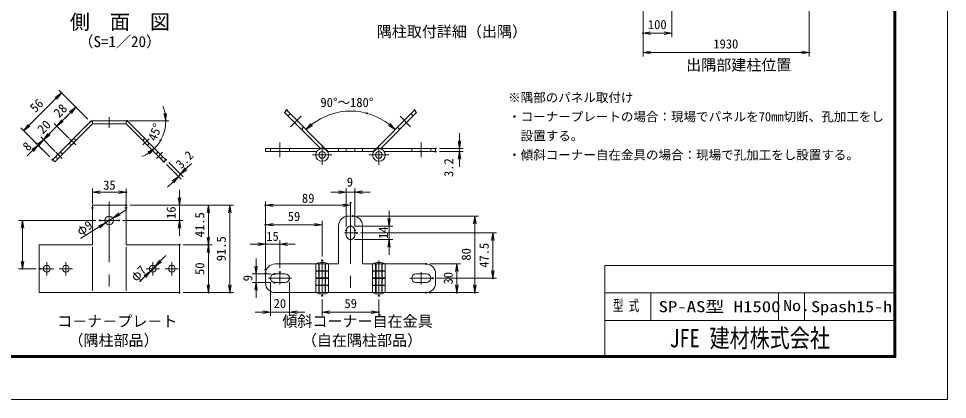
# Model space of a CAD drawing. Units: millimetres, scale not verified, with parts at other scales. Extents: x -4200 to 4200, y -2970 to 2970.
# Drawn here: x -663 to 4200, y -2970 to -978 of the extents above; entities that cross this region are included whole.
import ezdxf
from ezdxf.enums import TextEntityAlignment as Align

# ---------------------------------------------------------------- set-up
doc = ezdxf.new("R2010")
doc.units = ezdxf.units.MM
doc.header["$LTSCALE"] = 10
doc.header["$PDMODE"] = 32
doc.header["$PDSIZE"] = 5
doc.linetypes.add('USER1', pattern=[50.8, 31.75, -6.35, 6.35, -6.35])
doc.linetypes.add('USER2', pattern=[0.375, 0.25, -0.125])
for name, color, linetype, lineweight in [('0-1_D-BMK', 2, 'USER1', 13), ('0-5_D-STR3', 3, 'Continuous', 13), ('0-6_D-STR-DIM', 7, 'Continuous', 13), ('0-7_0', 7, 'Continuous', 18), ('0-9_D-TTL-TXT', 7, 'Continuous', 18), ('0-A_D-STR-TXT', 7, 'Continuous', 13), ('0-B_D-TTL', 7, 'Continuous', 18), ('0-C_WAKU', 7, 'Continuous', 18)]:
    doc.layers.add(name, color=color, linetype=linetype, lineweight=lineweight)
doc.layers.add('0-8_Defpoints', color=253, linetype='Continuous')
doc.styles.add('ＭＳ ゴシック', font='')
doc.styles.get('ＭＳ ゴシック').set_extended_font_data('MS Gothic')

# ---------------------------------------------------------------- blocks, each defined once
blk = doc.blocks.new('_Open')
at = {"layer": '0-7_0'}
blk.add_line((-10, 1.667), (0, 0), dxfattribs=at)
blk.add_lwpolyline([(-10, -1.667), (0, 0), (-10, 0)], dxfattribs=at)

msp = doc.modelspace()

# ---------------------------------------------------------------- linework, layer by layer
at = {"layer": '0-1_D-BMK'}
for p, q in [((-188.12, -1493.09), (-188.12, -1549.09)), ((761.08, -1543.21), (815.94, -1488.35)), ((1389.08, -1543.21), (1334.22, -1488.35)), ((-364.01, -1638.69), (-396.53, -1606.16)), ((-12.23, -1638.69), (20.3, -1606.16)), ((705.08, -1703.51), (705.08, -1625.92)), ((926.58, -1639.68), (926.58, -1742.24)), ((1223.58, -1639.68), (1223.58, -1742.24)), ((1445.08, -1703.51), (1445.08, -1625.92)), ((-434.72, -1709.4), (-467.24, -1676.87)), ((58.48, -1709.4), (91.01, -1676.87)), ((875.3, -1690.96), (977.86, -1690.96)), ((1172.3, -1690.96), (1274.86, -1690.96)), ((-188.12, -1935.34), (-188.12, -2428.51)), ((1075.08, -1942.41), (1075.08, -2434.54)), ((-138.12, -2033.67), (-238.12, -2033.67)), ((1042.58, -2098.67), (1107.58, -2098.67)), ((-515.62, -2251.17), (-515.62, -2321.17)), ((-415.62, -2251.17), (-415.62, -2321.17)), ((39.38, -2251.17), (39.38, -2321.17)), ((139.38, -2251.17), (139.38, -2321.17)), ((926.58, -2242.67), (926.58, -2427.55)), ((1223.58, -2242.67), (1223.58, -2427.55)), ((-480.62, -2286.17), (-550.62, -2286.17)), ((-380.62, -2286.17), (-450.62, -2286.17)), ((4.38, -2286.17), (74.38, -2286.17)), ((104.38, -2286.17), (174.38, -2286.17)), ((705.08, -2303.67), (705.08, -2368.67)), ((1445.08, -2303.67), (1445.08, -2368.67)), ((645.08, -2336.17), (765.08, -2336.17)), ((1505.08, -2336.17), (1385.08, -2336.17))]:
    msp.add_line(p, q, dxfattribs=at)
at = {"layer": '0-5_D-STR3'}
for p, q in [((729.3, -1468.93), (740.61, -1457.61)), ((740.61, -1457.61), (950.27, -1667.27)), ((1409.55, -1457.61), (1199.89, -1667.27)), ((1420.86, -1468.93), (1409.55, -1457.61)), ((729.3, -1468.93), (918.76, -1658.39)), ((746.98, -1486.6), (758.29, -1475.29)), ((1420.86, -1468.93), (1231.41, -1658.39)), ((1403.19, -1486.6), (1391.87, -1475.29)), ((-282.25, -1513.09), (-484.92, -1715.76)), ((-275.62, -1529.09), (-473.61, -1727.08)), ((-282.25, -1513.09), (-93.99, -1513.09)), ((-275.62, -1513.09), (-275.62, -1529.09)), ((-275.62, -1529.09), (-100.62, -1529.09)), ((-100.62, -1513.09), (-100.62, -1529.09)), ((-100.62, -1529.09), (97.37, -1727.08)), ((-93.99, -1513.09), (108.69, -1715.76)), ((817.69, -1557.32), (829, -1546)), ((1332.48, -1557.32), (1321.16, -1546)), ((630.08, -1673.46), (630.08, -1657.46)), ((630.08, -1657.46), (926.58, -1657.46)), ((630.08, -1673.46), (898.02, -1673.46)), ((655.08, -1673.46), (655.08, -1657.46)), ((755.08, -1673.46), (755.08, -1657.46)), ((1223.58, -1657.46), (926.58, -1657.46)), ((1195.02, -1673.46), (955.15, -1673.46)), ((1012.58, -1657.46), (1012.58, -1673.46)), ((1052.58, -1673.46), (1052.58, -1657.46)), ((1097.58, -1673.46), (1097.58, -1657.46)), ((1137.58, -1657.46), (1137.58, -1673.46)), ((1520.08, -1657.46), (1223.58, -1657.46)), ((1520.08, -1673.46), (1252.15, -1673.46)), ((1395.08, -1673.46), (1395.08, -1657.46)), ((1495.08, -1673.46), (1495.08, -1657.46)), ((1520.08, -1673.46), (1520.08, -1657.46)), ((-473.61, -1727.08), (-484.92, -1715.76)), ((97.37, -1727.08), (108.69, -1715.76)), ((-275.62, -1953.67), (-275.62, -2161.17)), ((-100.62, -1953.67), (-275.62, -1953.67)), ((-100.62, -1953.67), (-100.62, -2161.17)), ((1062.58, -2011.17), (1087.58, -2011.17)), ((1012.58, -2061.17), (1012.58, -2261.17)), ((1052.58, -2086.17), (1052.58, -2111.17)), ((1097.58, -2086.17), (1097.58, -2111.17)), ((1137.58, -2061.17), (1137.58, -2261.17)), ((-275.62, -2161.17), (-555.62, -2161.17)), ((-555.62, -2161.17), (-555.62, -2411.17)), ((-275.62, -2171.97), (-275.62, -2401.16)), ((-100.62, -2161.17), (179.38, -2161.17)), ((-100.62, -2171.97), (-100.62, -2401.16)), ((179.38, -2161.17), (179.38, -2411.17)), ((680.08, -2261.17), (1012.58, -2261.17)), ((893.08, -2261.17), (893.08, -2411.17)), ((909.08, -2261.17), (909.08, -2411.17)), ((911.58, -2261.17), (911.58, -2411.17)), ((941.58, -2261.17), (941.58, -2411.17)), ((944.08, -2261.17), (944.08, -2411.17)), ((960.08, -2261.17), (960.08, -2411.17)), ((1137.58, -2261.17), (1470.08, -2261.17)), ((1190.08, -2261.17), (1190.08, -2411.17)), ((1206.08, -2261.17), (1206.08, -2411.17)), ((1208.58, -2261.17), (1208.58, -2411.17)), ((1238.58, -2261.17), (1238.58, -2411.17)), ((1241.08, -2261.17), (1241.08, -2411.17)), ((1257.08, -2261.17), (1257.08, -2411.17)), ((630.08, -2311.17), (630.08, -2361.17)), ((677.58, -2313.67), (732.58, -2313.67)), ((893.08, -2297.67), (960.08, -2297.67)), ((893.08, -2299.67), (960.08, -2299.67)), ((1257.08, -2297.67), (1190.08, -2297.67)), ((1257.08, -2299.67), (1190.08, -2299.67)), ((1472.58, -2313.67), (1417.58, -2313.67)), ((1520.08, -2311.17), (1520.08, -2361.17)), ((677.58, -2358.67), (732.58, -2358.67)), ((893.08, -2334.67), (960.08, -2334.67)), ((893.08, -2337.67), (960.08, -2337.67)), ((893.08, -2372.67), (960.08, -2372.67)), ((893.08, -2374.67), (960.08, -2374.67)), ((1257.08, -2334.67), (1190.08, -2334.67)), ((1257.08, -2337.67), (1190.08, -2337.67)), ((1257.08, -2372.67), (1190.08, -2372.67)), ((1257.08, -2374.67), (1190.08, -2374.67)), ((1472.58, -2358.67), (1417.58, -2358.67)), ((-100.62, -2411.17), (-555.62, -2411.17)), ((-275.62, -2411.17), (179.38, -2411.17)), ((680.08, -2411.17), (1470.08, -2411.17))]:
    msp.add_line(p, q, dxfattribs=at)
at = {"layer": '0-5_D-STR3', "linetype": 'USER2'}
for p, q in [((-362.24, -1615.71), (-373.55, -1604.39)), ((-14, -1615.71), (-2.68, -1604.39)), ((-386.99, -1640.46), (-398.3, -1629.14)), ((10.75, -1640.46), (22.06, -1629.14)), ((-457.7, -1711.17), (-469.01, -1699.85)), ((-432.95, -1686.42), (-444.26, -1675.11)), ((56.71, -1686.42), (68.03, -1675.11)), ((81.46, -1711.17), (92.78, -1699.85))]:
    msp.add_line(p, q, dxfattribs=at)
at = {"layer": '0-5_D-STR3'}
for centre, radius in [((926.58, -1690.96), 33.5), ((926.58, -1690.96), 17.5), ((1223.58, -1690.96), 33.5), ((1223.58, -1690.96), 17.5), ((-188.12, -2033.67), 22.5), ((-515.62, -2286.17), 17.5), ((-415.62, -2286.17), 17.5), ((39.38, -2286.17), 17.5), ((139.38, -2286.17), 17.5)]:
    msp.add_circle(centre, radius, dxfattribs=at)
for centre, radius, start, end in [((1062.58, -2061.17), 50, 90, 180), ((1087.58, -2061.17), 50, 0, 90), ((1075.08, -2086.17), 22.5, 0, 180), ((1075.08, -2111.17), 22.5, 180, 0), ((680.08, -2311.17), 50, 90, 180), ((926.58, -2332.24), 78.57, 64.76136, 115.23864), ((1223.58, -2332.24), 78.57, 64.76136, 115.23864), ((1470.08, -2311.17), 50, 0, 90), ((677.58, -2336.17), 22.5, 90, 270), ((732.58, -2336.17), 22.5, 270, 90), ((1417.58, -2336.17), 22.5, 90, 270), ((1472.58, -2336.17), 22.5, 270, 90), ((680.08, -2361.17), 50, 180, 270), ((1470.08, -2361.17), 50, 270, 0), ((926.58, -2340.11), 78.57, 244.76136, 295.23864), ((1223.58, -2340.11), 78.57, 244.76136, 295.23864)]:
    msp.add_arc(centre, radius, start, end, dxfattribs=at)
at = {"layer": '0-6_D-STR-DIM'}
for p, q in [((2606.42, -880.4), (2606.42, -1175.22)), ((2606.42, -880.4), (2606.42, -1074.36)), ((2757.17, -913.5), (2757.17, -1074.36)), ((3476.3, -880.4), (3476.3, -1175.22)), ((2757.17, -1054.36), (2606.42, -1054.36)), ((2606.42, -1155.22), (3476.3, -1155.22)), ((-301.07, -1503.63), (-452.75, -1351.95)), ((-636.6, -1564.08), (-438.61, -1366.1)), ((-462.26, -1540.44), (-363.26, -1441.44)), ((-301.07, -1503.63), (-377.4, -1427.3)), ((-433.97, -1512.15), (-405.69, -1483.87)), ((-499.06, -1701.62), (-650.74, -1549.94)), ((-462.26, -1540.44), (-532.97, -1611.15)), ((-504.68, -1582.87), (-476.4, -1554.58)), ((-400.07, -1602.63), (-476.4, -1526.3)), ((-400.07, -1602.63), (-476.4, -1526.3)), ((-86.63, -1513.09), (123.55, -1513.09)), ((-470.78, -1673.34), (-547.11, -1597.01)), ((-470.78, -1673.34), (-547.11, -1597.01)), ((1645.53, -1617.46), (1645.53, -1577.46)), ((-561.25, -1639.43), (-589.54, -1667.72)), ((-499.06, -1701.62), (-575.39, -1625.29)), ((-532.97, -1611.15), (-561.25, -1639.43)), ((-589.54, -1667.72), (-617.82, -1696)), ((1540.08, -1657.46), (1665.53, -1657.46)), ((1540.08, -1673.46), (1665.53, -1673.46)), ((1645.53, -1657.46), (1645.53, -1673.46)), ((111.51, -1741.22), (187.92, -1817.63)), ((122.83, -1729.91), (199.24, -1806.32)), ((213.38, -1763.89), (241.66, -1735.61)), ((1645.53, -1713.46), (1645.53, -1753.46)), ((173.78, -1803.49), (185.1, -1792.17)), ((145.5, -1831.77), (117.21, -1860.06)), ((-275.62, -1948.02), (-275.62, -1865.99)), ((-275.62, -1885.99), (-100.62, -1885.99)), ((-100.62, -1948.02), (-100.62, -1865.99)), ((179.38, -1913.67), (179.38, -1873.67)), ((1012.58, -1885.31), (972.58, -1885.31)), ((1052.58, -2066.17), (1052.58, -1865.31)), ((1052.58, -1885.31), (1097.58, -1885.31)), ((1097.58, -2066.17), (1097.58, -1865.31)), ((1137.58, -1885.31), (1177.58, -1885.31)), ((630.08, -2291.17), (630.08, -1934.59)), ((-135.26, -2000.33), (-101.43, -1978.99)), ((-80.62, -1953.67), (350.66, -1953.67)), ((-80.62, -1953.67), (199.38, -1953.67)), ((-80.62, -1953.67), (462.94, -1953.67)), ((179.38, -1953.67), (179.38, -2033.67)), ((330.66, -1953.67), (330.66, -2161.17)), ((442.94, -1953.67), (442.94, -2411.17)), ((1075.08, -1954.59), (630.08, -1954.59)), ((1075.08, -1962.41), (1075.08, -1974.59)), ((1276.48, -2023.67), (1276.48, -1983.67)), ((-258.12, -2033.67), (-662.87, -2033.67)), ((-642.87, -2033.67), (-642.87, -2286.17)), ((-207.15, -2045.68), (-169.09, -2021.67)), ((-118.12, -2033.67), (199.38, -2033.67)), ((630.08, -2271.17), (630.08, -2035.89)), ((926.58, -2222.67), (926.58, -2035.89)), ((1107.58, -2011.17), (1745.56, -2011.17)), ((1725.56, -2011.17), (1725.56, -2411.17)), ((-339, -2128.86), (-240.98, -2067.02)), ((179.38, -2073.67), (179.38, -2113.67)), ((926.58, -2055.89), (630.08, -2055.89)), ((1095.08, -2063.67), (1296.48, -2063.67)), ((1276.48, -2063.67), (1276.48, -2133.67)), ((630.08, -2291.17), (630.08, -2137.69)), ((705.08, -2283.67), (705.08, -2137.69)), ((1095.08, -2133.67), (1296.48, -2133.67)), ((1127.58, -2098.67), (1839.71, -2098.67)), ((1819.71, -2098.67), (1819.71, -2336.17)), ((199.38, -2161.17), (350.66, -2161.17)), ((199.38, -2161.17), (350.66, -2161.17)), ((330.66, -2161.17), (330.66, -2411.17)), ((590.08, -2157.69), (550.08, -2157.69)), ((705.08, -2157.69), (630.08, -2157.69)), ((745.08, -2157.69), (785.08, -2157.69)), ((1276.48, -2173.67), (1276.48, -2213.67)), ((80.16, -2245.64), (108.53, -2217.44)), ((580.27, -2273.67), (580.27, -2233.67)), ((51.79, -2273.84), (26.97, -2298.51)), ((1490.08, -2261.17), (1651.41, -2261.17)), ((1631.41, -2261.17), (1631.41, -2411.17)), ((-570.62, -2286.17), (-662.87, -2286.17)), ((-1.4, -2326.71), (-29.77, -2354.91)), ((657.58, -2313.67), (560.27, -2313.67)), ((580.27, -2313.67), (580.27, -2358.67)), ((657.58, -2358.67), (560.27, -2358.67)), ((655.08, -2356.17), (655.08, -2533.58)), ((755.08, -2356.17), (755.08, -2533.58)), ((1525.08, -2336.17), (1839.71, -2336.17)), ((199.38, -2411.17), (350.66, -2411.17)), ((199.38, -2411.17), (462.94, -2411.17)), ((580.27, -2398.67), (580.27, -2438.67)), ((1490.08, -2411.17), (1651.41, -2411.17)), ((1510.08, -2411.17), (1745.56, -2411.17)), ((926.58, -2447.55), (926.58, -2533.58)), ((1223.58, -2447.55), (1223.58, -2533.58)), ((615.08, -2513.58), (575.08, -2513.58)), ((655.08, -2513.58), (755.08, -2513.58)), ((795.08, -2513.58), (835.08, -2513.58)), ((926.58, -2513.58), (1223.58, -2513.58))]:
    msp.add_line(p, q, dxfattribs=at)
for centre, radius, start, end in [((-93.99, -1513.09), 201.83, 11.37381, 22.74762), ((1075.08, -1792.08), 330.31, 51.94276, 128.05724), ((-93.99, -1513.09), 201.83, 315, 0), ((-93.99, -1513.09), 201.83, 292.25238, 303.62619)]:
    msp.add_arc(centre, radius, start, end, dxfattribs=at)
at = {"layer": '0-8_Defpoints'}
for p in [(2606.42, -1054.36), (3476.3, -1155.22), (-438.61, -1366.1), (-363.26, -1441.44), (740.61, -1457.61), (1409.55, -1457.61), (1160.57, -1473.03), (-286.93, -1517.77), (-286.93, -1517.77), (-93.99, -1513.09), (107.84, -1513.09), (-561.25, -1639.43), (-532.97, -1611.15), (-385.93, -1616.77), (-385.93, -1616.77), (48.73, -1655.8), (80.8, -1614), (-456.64, -1687.48), (-456.64, -1687.48), (950.27, -1667.27), (1199.89, -1667.27), (1520.08, -1657.46), (1520.08, -1673.46), (1645.53, -1673.46), (-484.92, -1715.76), (-484.92, -1715.76), (97.37, -1727.08), (108.69, -1715.76), (185.1, -1792.17), (-100.62, -1885.99), (1097.58, -1885.31), (1075.08, -1942.41), (-275.62, -1968.02), (-100.62, -1953.67), (-100.62, -1953.67), (-100.62, -1968.02), (630.08, -1954.59), (-238.12, -2033.67), (-169.09, -2021.67), (-138.12, -2033.67), (179.38, -2033.67), (1087.58, -2011.17), (-207.15, -2045.68), (630.08, -2055.89), (1052.58, -2086.17), (1075.08, -2063.67), (1097.58, -2086.17), (1075.08, -2133.67), (1107.58, -2098.67), (1276.48, -2133.67), (179.38, -2161.17), (330.66, -2161.17), (630.08, -2157.69), (-642.87, -2286.17), (-550.62, -2286.17), (51.79, -2273.84), (926.58, -2242.67), (1470.08, -2261.17), (26.97, -2298.51), (630.08, -2291.17), (630.08, -2311.17), (655.08, -2336.17), (677.58, -2313.67), (705.08, -2303.67), (755.08, -2336.17), (1505.08, -2336.17), (1819.71, -2336.17), (580.27, -2358.67), (677.58, -2358.67), (179.38, -2411.17), (179.38, -2411.17), (330.66, -2411.17), (442.94, -2411.17), (926.58, -2427.55), (1223.58, -2427.55), (1470.08, -2411.17), (1490.08, -2411.17), (1631.41, -2411.17), (1725.56, -2411.17), (755.08, -2513.58), (1223.58, -2513.58)]:
    msp.add_point(p, dxfattribs=at)
at = {"layer": '0-B_D-TTL'}
for points in [[(-4199.82, -2970.01), (4200.18, -2970.01), (4200.18, 2969.99), (-4199.82, 2969.99)], [(-3929.82, 2749.99), (3930.18, 2749.99), (3930.18, -2750.01), (-3929.82, -2750.01)], [(-3927.32, 2747.49), (3927.68, 2747.49), (3927.68, -2747.51), (-3927.32, -2747.51)], [(-3924.82, 2744.99), (3925.18, 2744.99), (3925.18, -2745.01), (-3924.82, -2745.01)], [(-3922.32, 2742.49), (3922.68, 2742.49), (3922.68, -2742.51), (-3922.32, -2742.51)], [(-3919.82, 2739.99), (3920.18, 2739.99), (3920.18, -2740.01), (-3919.82, -2740.01)]]:
    msp.add_lwpolyline(points, close=True, dxfattribs=at)
at = {"layer": '0-C_WAKU'}
for p, q in [((2405.73, -2269.94), (3920.18, -2269.94)), ((2405.73, -2740.01), (2405.73, -2269.94)), ((2405.73, -2413.19), (3920.18, -2413.19)), ((2647.9, -2556.44), (2647.9, -2413.19)), ((3315.36, -2556.44), (3315.36, -2413.19)), ((3451.45, -2556.44), (3451.45, -2413.19)), ((2405.73, -2556.44), (3920.18, -2556.44))]:
    msp.add_line(p, q, dxfattribs=at)

# ---------------------------------------------------------------- block references
at = {"layer": '0-6_D-STR-DIM', "xscale": 4, "yscale": 4}
for p, rotation in [((2606.42, -1054.36), 180), ((2606.42, -1155.22), 180), ((-438.61, -1366.1), 45), ((-363.26, -1441.44), 45), ((-462.26, -1540.44), 225), ((-462.26, -1540.44), 225), ((107.84, -1513.09), 275.6869), ((-636.6, -1564.08), 225), ((841.52, -1558.52), 221.52862), ((1308.64, -1558.52), 318.47138), ((-532.97, -1611.15), 225), ((-561.25, -1639.43), 45), ((-532.97, -1611.15), 45), ((48.73, -1655.8), 39.3131), ((1645.53, -1657.46), 270), ((1645.53, -1673.46), 90), ((173.78, -1803.49), 45), ((185.1, -1792.17), 225), ((-275.62, -1885.99), 180), ((1097.58, -1885.31), 180), ((179.38, -1953.67), 270), ((330.66, -1953.67), 90), ((442.94, -1953.67), 90), ((630.08, -1954.59), 180), ((-642.87, -2033.67), 90), ((-207.15, -2045.68), 32.24477), ((-169.09, -2021.67), 212.24477), ((179.38, -2033.67), 90), ((1276.48, -2063.67), 270), ((1725.56, -2011.17), 90), ((630.08, -2055.89), 180), ((330.66, -2161.17), 270), ((1276.48, -2133.67), 90), ((1819.71, -2098.67), 90), ((330.66, -2161.17), 90), ((705.08, -2157.69), 180), ((-642.87, -2286.17), 270), ((51.79, -2273.84), 224.8284), ((580.27, -2313.67), 270), ((1631.41, -2261.17), 90), ((26.97, -2298.51), 44.8284), ((1819.71, -2336.17), 270), ((330.66, -2411.17), 270), ((442.94, -2411.17), 270), ((580.27, -2358.67), 90), ((1631.41, -2411.17), 270), ((1725.56, -2411.17), 270), ((755.08, -2513.58), 180), ((926.58, -2513.58), 180)]:
    msp.add_blockref('_Open', p, dxfattribs=dict(at, rotation=rotation))
for p in [(2757.17, -1054.36), (3476.3, -1155.22), (-100.62, -1885.99), (1052.58, -1885.31), (1075.08, -1954.59), (926.58, -2055.89), (630.08, -2157.69), (655.08, -2513.58), (1223.58, -2513.58)]:
    msp.add_blockref('_Open', p, dxfattribs=at)

# ---------------------------------------------------------------- texts
at = {"layer": '0-6_D-STR-DIM', "style": 'ＭＳ ゴシック'}
for s, p in [('100', (2631.88, -1047.37)), ('1930', (2974.44, -1148.47)), ('90°～180°', (917.36, -1455.03)), ('35', (-220.11, -1887.24)), ('9', (1055.35, -1871.14)), ('89', (820.59, -1955.84)), ('59', (746.34, -2051.05)), ('15', (633.82, -2155.07)), ('20', (672.33, -2506.83)), ('59', (1043.09, -2506.83))]:
    msp.add_text(s, height=48.09, dxfattribs=at).set_placement(p, align=Align.BOTTOM_LEFT)
for s, rotation, p in [('56', 45, (-565.09, -1483.03)), ('28', 45, (-440.42, -1509.06)), ('20', 45, (-525.55, -1594.19)), ('45°', 67.5, (69.67, -1627.75)), ('8', 45, (-603.3, -1684.8)), ('3.2', 45, (198.36, -1777.47)), ('3.2', 90, (1627.47, -1806.24)), ('16', 90, (174.16, -2025.83)), ('φ9', 32.245, (-332.65, -2126.33)), ('41.5', 90, (323.92, -2121.54)), ('14', 90, (1284.99, -2130.46)), ('91.5', 90, (436.19, -2247.17)), ('80', 90, (1718.81, -2243.8)), ('47.5', 90, (1812.96, -2281.54)), ('φ7', 44.828, (-38.32, -2366.49)), ('50', 90, (323.92, -2318.81)), ('9', 90, (575.42, -2352.16)), ('30', 90, (1624.66, -2368.81))]:
    msp.add_text(s, height=48.09, rotation=rotation, dxfattribs=at).set_placement(p, align=Align.BOTTOM_LEFT)
at = {"layer": '0-9_D-TTL-TXT', "style": 'ＭＳ ゴシック'}
for s, height, p in [('側\u3000面\u3000図', 76.98, (-394.82, -1056.66)), ('隅柱取付詳細（出隅）', 57.7, (1212.25, -1091.82)), ('（S=1／20）', 57.7, (-349.34, -1144.12)), ('出隅部建柱位置', 57.7, (2832.34, -1266.55)), ('コ－ナ－プレ－ト', 57.7, (-460.9, -2607.01)), ('傾斜コーナー自在金具', 57.7, (718.07, -2607.01)), ('（隅柱部品）', 57.7, (-401.95, -2707.01)), ('（自在隅柱部品）', 57.7, (820.14, -2707.01))]:
    msp.add_text(s, height=height, dxfattribs=at).set_placement(p, align=Align.BOTTOM_LEFT)
at = {"layer": '0-A_D-STR-TXT', "style": 'ＭＳ ゴシック'}
for s, p in [('※隅部のパネル取付け', (1900.18, -1429.27)), ('・コーナープレートの場合：現場でパネルを70mm切断、孔加工をし', (1900.18, -1529.27)), ('\u3000設置する。', (1900.18, -1629.27)), ('・傾斜コーナー自在金具の場合：現場で孔加工をし設置する。', (1900.18, -1729.27))]:
    msp.add_text(s, height=48.09, dxfattribs=at).set_placement(p, align=Align.BOTTOM_LEFT)
at = {"layer": '0-C_WAKU', "style": 'ＭＳ ゴシック'}
for s, height, width, p in [('型 式', 57.73, 0.7, (2448.48, -2525.03)), ('SP-AS型 H1500', 57.73, 1.25, (2687.87, -2531.01)), ('No.', 57.7, 1.2, (3339.72, -2525.03)), ('Spash15-h', 57.7, 1.2, (3486.59, -2531.01)), ('JFE 建材株式会社', 96.21, 0.8, (2745.56, -2726.28))]:
    msp.add_text(s, height=height, dxfattribs=dict(at, width=width)).set_placement(p, align=Align.BOTTOM_LEFT)

doc.saveas('drawing.dxf')
